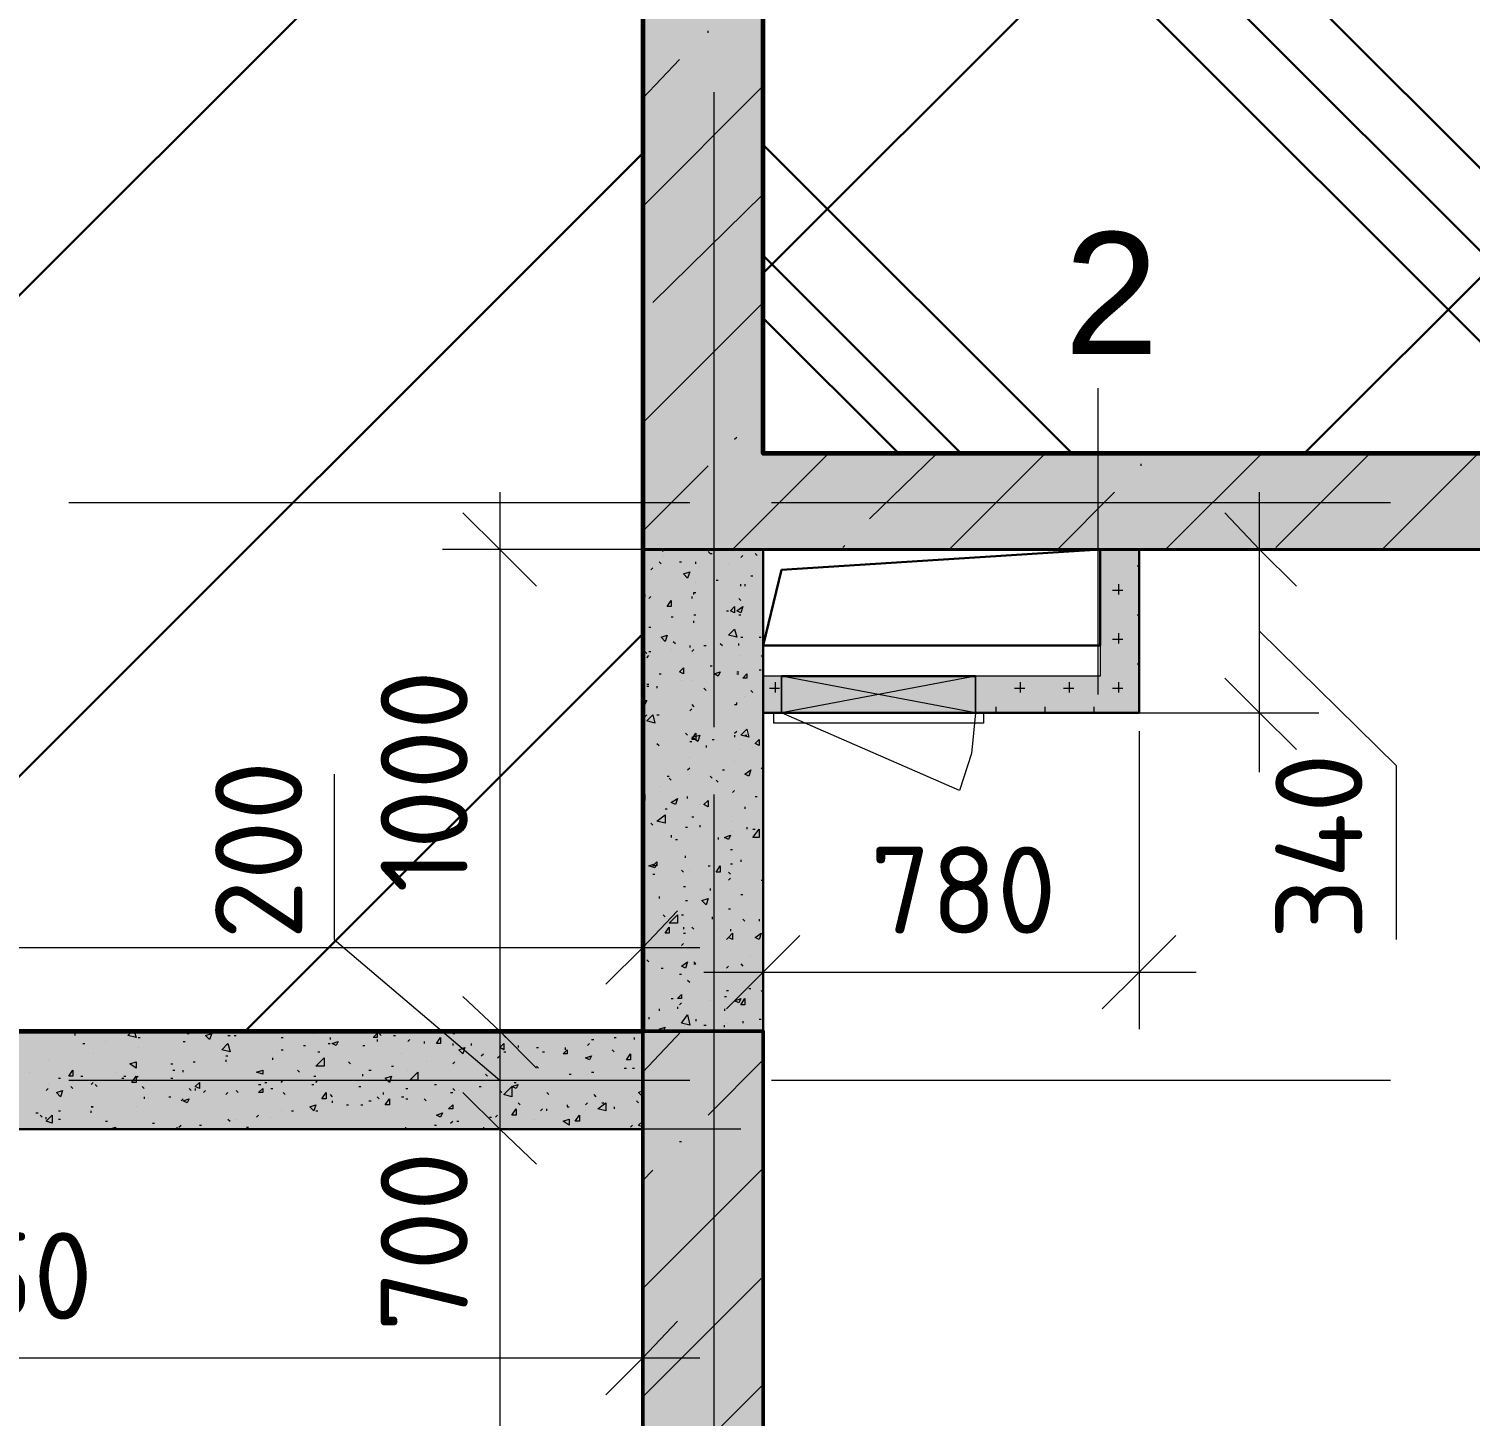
# Model space of a CAD drawing. Header units: millimetres. Extents: x -84737 to 172119, y -43083 to 59399.
# Drawn here: x 116583 to 119569, y 48450 to 51326 of the extents above; entities that cross this region are included whole.
import ezdxf

# ---------------------------------------------------------------- set-up
doc = ezdxf.new("R2010")
doc.units = ezdxf.units.MM
for name, color, linetype, lineweight in [('11) Плинтус ПЛ-2', 70, 'Continuous', 30), ('12) Наливной пол', 150, 'Continuous', 30), ('15) Штукатурка стен СТ-1.1', 161, 'Continuous', 60), ('16) Краска СТ-1.1 стена', 5, 'Continuous', 60), ('17) Краска СТ-3.1 стена', 6, 'Continuous', 60), ('19) Краска ПТ-5 потолок', 161, 'Continuous', 30), ('20) Шпакл. баз. фин Стена', 40, 'Continuous', 60), ('22) Шпакл. баз. фин. Потолок', 102, 'Continuous', 30), ('3) Плинутс ПЛ-1', 6, 'Continuous', 30), ('8) Линолеум Л-1.1', 130, 'Continuous', 30)]:
    doc.layers.add(name, color=color, linetype=linetype, lineweight=lineweight)
doc.layers.add('PDF _Геометрия', color=7, linetype='Continuous')
doc.layers.add('PDF _Текст', color=7, linetype='Continuous')
doc.layers.add('PDF _Сплошная заливка', color=7, linetype='Continuous', true_color=0xffffff)
doc.styles.add('PDF GOSTCommon', font='arial.ttf')
doc.styles.add('PDF ISOCPEUR', font='isocpeur.ttf')

msp = doc.modelspace()

# ---------------------------------------------------------------- hatches: boundary and pattern name
at = {"layer": '12) Наливной пол'}
h = msp.add_hatch(dxfattribs=at)
h.set_pattern_fill('ANSI31', color=256, scale=222)
h.paths.add_polyline_path([(110264.8, 49247.7), (110264.8, 51927.2), (108982.2, 51927.2), (108982.2, 53844.8), (117854.7, 53844.8), (117854.7, 49247.7)])
at = {"layer": '19) Краска ПТ-5 потолок'}
h = msp.add_hatch(dxfattribs=at)
h.set_pattern_fill('ANSI34', color=256, scale=80, angle=90)
h.paths.add_polyline_path([(124403.2, 53844.8), (118104.4, 53844.8), (118104.4, 50445.6), (124403.2, 50445.6)])
h.paths.add_polyline_path([(122705.7, 50895.4), (120572.3, 50895.4), (120572.3, 52147.3), (122705.7, 52147.3)], flags=16)
at = {"layer": '22) Шпакл. баз. фин. Потолок'}
h = msp.add_hatch(dxfattribs=at)
h.set_pattern_fill('ANSI37', color=256, scale=333)
h.paths.add_polyline_path([(124403.2, 53844.8), (118104.4, 53844.8), (118104.4, 50445.6), (124403.2, 50445.6)])
h.paths.add_polyline_path([(122705.7, 50895.4), (120572.3, 50895.4), (120572.3, 52147.3), (122705.7, 52147.3)], flags=16)
at = {"layer": '8) Линолеум Л-1.1'}
h = msp.add_hatch(dxfattribs=at)
h.set_pattern_fill('ANSI31', color=256, scale=222)
h.paths.add_polyline_path([(110264.8, 49247.7), (110264.8, 51927.2), (108982.2, 51927.2), (108982.2, 53844.8), (117854.7, 53844.8), (117854.7, 49247.7)])
at = {"layer": 'PDF _Сплошная заливка', "transparency": 33554559}
h = msp.add_hatch(color=256, dxfattribs=at)
h.paths.add_polyline_path([(118142.5, 49908), (118142.5, 49984.2), (118104.4, 49984.2), (118104.4, 49908)])
h.paths.add_polyline_path([(118544.6, 49984.2), (118544.6, 49908), (118883.3, 49908), (118883.3, 49984.2)])
h = msp.add_hatch(color=256, dxfattribs=at)
h.paths.add_polyline_path([(112453.3, 49044.5), (112453.3, 49247.7), (112101.9, 49247.7), (112101.9, 49044.5)])
h.paths.add_polyline_path([(114180.4, 49247.7), (114180.4, 49044.5), (117854.7, 49044.5), (117854.7, 49247.7)])
h.paths.add_polyline_path([(112728.4, 49044.5), (112728.4, 49247.7), (112652.2, 49247.7), (112652.2, 49044.5)])

# ---------------------------------------------------------------- linework, layer by layer
at = {"layer": '11) Плинтус ПЛ-2'}
for points in [[(110264.8, 49247.7), (110264.8, 51927.2), (108982.2, 51927.2), (108982.2, 53844.8), (117854.7, 53844.8), (117854.7, 49247.7)], [(114180.4, 49247.7), (117854.7, 49247.7)]]:
    msp.add_lwpolyline(points, dxfattribs=at)
at = {"layer": '15) Штукатурка стен СТ-1.1'}
for points in [[(110264.8, 49247.7), (110264.8, 51927.2), (108982.2, 51927.2), (108982.2, 53844.8), (117854.7, 53844.8), (117854.7, 49247.7)], [(114180.4, 49247.7), (117854.7, 49247.7)]]:
    msp.add_lwpolyline(points, dxfattribs=at)
at = {"layer": '16) Краска СТ-1.1 стена'}
for points in [[(110264.8, 49247.7), (110264.8, 51927.2), (108982.2, 51927.2), (108982.2, 53844.8), (117854.7, 53844.8), (117854.7, 49247.7)], [(114180.4, 49247.7), (117854.7, 49247.7)]]:
    msp.add_lwpolyline(points, dxfattribs=at)
at = {"layer": '17) Краска СТ-3.1 стена'}
msp.add_lwpolyline([(119704.5, 50445.6), (118104.4, 50445.6), (118104.4, 53844.8), (119704.5, 53844.8)], dxfattribs=at)
at = {"layer": '19) Краска ПТ-5 потолок'}
msp.add_lwpolyline([(124403.2, 53844.8), (118104.4, 53844.8), (118104.4, 50445.6), (124403.2, 50445.6)], close=True, dxfattribs=at)
at = {"layer": '20) Шпакл. баз. фин Стена'}
for points in [[(110264.8, 49247.7), (110264.8, 51927.2), (108982.2, 51927.2), (108982.2, 53844.8), (117854.7, 53844.8), (117854.7, 49247.7)], [(119704.5, 50445.6), (118104.4, 50445.6), (118104.4, 53844.8), (119704.5, 53844.8)], [(114180.4, 49247.7), (117854.7, 49247.7)]]:
    msp.add_lwpolyline(points, dxfattribs=at)
at = {"layer": '3) Плинутс ПЛ-1'}
msp.add_lwpolyline([(119704.5, 50445.6), (118104.4, 50445.6), (118104.4, 53844.8), (119704.5, 53844.8)], dxfattribs=at)
at = {"layer": '8) Линолеум Л-1.1'}
msp.add_lwpolyline([(110264.8, 49247.7), (110264.8, 51927.2), (108982.2, 51927.2), (108982.2, 53844.8), (117854.7, 53844.8), (117854.7, 49247.7)], close=True, dxfattribs=at)
at = {"layer": 'PDF _Геометрия', "lineweight": 40}
for points in [[(124403.2, 54094.5), (118104.4, 54094.5), (117854.7, 54094.5), (117854.7, 50246.7), (118104.4, 50246.7), (119801.9, 50246.7)], [(122303.6, 50445.6), (118104.4, 50445.6), (118104.4, 53844.8), (124403.2, 53844.8)]]:
    msp.add_lwpolyline(points, dxfattribs=at)
at = {"layer": 'PDF _Геометрия', "lineweight": 9}
for points in [[(117990.1, 51317.7), (117990.1, 51321.9)], [(117854.7, 51182.2), (117930.8, 51262.6)], [(117854.7, 50957.8), (118104.4, 51207.6)], [(118002.8, 50191.7), (118002.8, 51194.9)], [(118002.8, 51076.4), (118002.8, 51131.4)], [(118104.4, 51004.4), (118104.4, 50445.6), (119704.5, 50445.6)], [(117875.8, 50758.9), (118104.4, 50983.2)], [(118002.8, 49878.4), (118002.8, 50877.4)], [(117854.7, 50509.1), (118104.4, 50758.9)], [(118798.6, 49946.1), (118798.6, 50581.1)], [(118100.2, 50534.5), (118104.4, 50534.5)], [(118045.1, 50475.3), (118049.4, 50479.5)], [(117854.7, 50284.8), (117990.1, 50420.2)], [(118040.9, 50246.7), (118104.4, 50310.2), (118239.9, 50445.6)], [(118324.5, 50310.2), (118464.2, 50445.6)], [(118489.6, 50246.7), (118688.6, 50445.6)], [(118887.5, 50420.2), (118887.5, 50424.5)], [(118938.3, 50246.7), (119137.3, 50445.6)], [(119166.9, 50250.9), (119361.6, 50445.6)], [(119387, 50246.7), (119586, 50445.6)], [(117558.3, 50365.2), (117558.3, 49247.7), (117558.3, 49044.5), (117558.3, 48346.1), (117558.3, 47126.9)], [(118714, 50246.7), (118832.5, 50365.2)], [(119133, 49785.3), (119133, 50365.2)], [(116665.2, 50344.1), (117668.4, 50344.1)], [(116699, 50344.1), (116754.1, 50344.1)], [(116953, 50344.1), (117952, 50344.1)], [(117867.3, 50344.1), (117918.1, 50344.1)], [(118121.3, 50344.1), (119120.3, 50344.1)], [(118151, 50344.1), (118206, 50344.1)], [(118404.9, 50344.1), (119403.9, 50344.1)], [(119319.3, 50344.1), (119374.3, 50344.1)], [(118057.8, 50246.7), (117558.3, 50246.7), (117439.8, 50246.7)], [(117892.7, 50246.7), (117897, 50242.5)], [(117990.1, 50242.5), (117994.3, 50238.2), (117998.6, 50238.2)], [(118087.5, 50238.2), (118091.7, 50234)], [(118269.5, 50250.9), (118273.7, 50255.2)], [(118633.5, 50246.7), (119133, 50246.7), (119255.8, 50246.7)], [(117871.6, 50204.4), (117875.8, 50208.6)], [(117888.5, 50221.3), (117892.7, 50217.1)], [(117897, 50234), (117897, 50234)], [(117930.8, 50221.3), (117935.1, 50221.3)], [(117964.7, 50217.1), (117964.7, 50221.3)], [(118032.4, 50217.1), (118032.4, 50217.1)], [(118057.8, 50229.8), (118062.1, 50234)], [(118879.1, 50212.8), (118883.3, 50212.8)], [(117964.7, 50179), (117964.7, 50179)], [(118007, 50183.2), (118011.3, 50183.2)], [(118079, 50191.7), (118083.2, 50191.7)], [(117858.9, 50153.6), (117858.9, 50149.3)], [(117867.3, 50145.1), (117871.6, 50149.3)], [(117956.2, 50149.3), (117956.2, 50145.1)], [(117960.5, 50153.6), (117960.5, 50157.8), (117964.7, 50157.8)], [(118057.8, 50170.5), (118057.8, 50174.7)], [(118066.3, 50174.7), (118066.3, 50170.5)], [(118828.3, 50162), (118849.4, 50162)], [(118841, 50153.6), (118841, 50174.7)], [(117854.7, 50136.6), (117854.7, 50136.6)], [(118028.2, 50119.7), (118032.4, 50119.7)], [(118053.6, 50145.1), (118057.8, 50140.9)], [(117854.7, 50094.3), (117854.7, 50098.5)], [(117854.7, 50094.3), (117854.7, 50094.3)], [(117913.9, 50107), (117918.1, 50107)], [(117960.5, 50111.2), (117964.7, 50111.2)], [(117960.5, 50094.3), (117960.5, 50098.5)], [(118053.6, 50111.2), (118057.8, 50111.2)], [(118879.1, 50111.2), (118883.3, 50111.2)], [(117867.3, 50085.8), (117871.6, 50085.8)], [(118057.8, 50064.7), (118062.1, 50064.7)], [(118095.9, 50064.7), (118100.2, 50064.7)], [(118828.3, 50060.4), (118849.4, 50060.4)], [(118841, 50052), (118841, 50073.1)], [(119416.6, 49438.2), (119416.6, 49798), (119133, 50077.4)], [(117858.9, 50035), (117863.1, 50030.8)], [(117867.3, 50035), (117871.6, 50035)], [(117913.9, 50039.3), (117913.9, 50039.3)], [(117918.1, 50056.2), (117922.4, 50052)], [(117952, 50047.7), (117952, 50043.5)], [(117956.2, 50035), (117960.5, 50039.3)], [(117960.5, 50030.8), (117960.5, 50030.8)], [(117981.6, 50047.7), (117985.9, 50047.7)], [(118015.5, 50052), (118019.7, 50047.7)], [(118053.6, 50047.7), (118053.6, 50052)], [(117863.1, 50022.3), (117867.3, 50026.6)], [(117994.3, 50005.4), (117998.6, 50005.4)], [(118057.8, 50026.6), (118057.8, 50026.6)], [(118100.2, 50026.6), (118104.4, 50022.3)], [(118879.1, 50009.6), (118883.3, 50009.6)], [(117888.5, 49988.5), (117892.7, 49988.5)], [(117935.1, 49975.8), (117935.1, 49975.8)], [(117956.2, 49975.8), (117956.2, 49975.8)], [(118002.8, 49941.9), (118002.8, 49992.7)], [(118049.4, 49992.7), (118053.6, 49992.7)], [(118049.4, 49988.5), (118053.6, 49988.5)], [(118095.9, 49996.9), (118100.2, 49996.9)], [(118129.8, 49950.4), (118129.8, 49971.5)], [(118637.8, 49950.4), (118637.8, 49971.5)], [(118739.4, 49950.4), (118739.4, 49971.5)], [(118841, 49950.4), (118841, 49971.5)], [(117863.1, 49967.3), (117867.3, 49967.3)], [(117863.1, 49963.1), (117867.3, 49963.1)], [(117884.3, 49963.1), (117884.3, 49958.8)], [(117981.6, 49958.8), (117985.9, 49954.6)], [(118066.3, 49941.9), (118066.3, 49941.9)], [(118079, 49954.6), (118083.2, 49950.4)], [(118117.1, 49958.8), (118138.3, 49958.8)], [(118625.1, 49958.8), (118646.2, 49958.8)], [(118726.7, 49958.8), (118747.8, 49958.8)], [(118828.3, 49958.8), (118849.4, 49958.8)], [(110264.8, 49920.7), (110264.8, 49421.2), (111204.5, 49421.2), (112101.9, 49421.2), (112728.4, 49421.2), (114180.4, 49421.2), (117973.2, 49421.2)], [(117854.7, 49933.4), (117863.1, 49933.4), (117858.9, 49925), (117854.7, 49925)], [(117854.7, 49920.7), (117854.7, 49421.2), (117854.7, 49302.7)], [(117952, 49912.3), (117956.2, 49916.5)], [(117956.2, 49925), (117960.5, 49920.7)], [(118002.8, 49920.7), (118002.8, 49920.7)], [(118045.1, 49925), (118049.4, 49925), (118049.4, 49929.2)], [(118587, 49908), (118587, 49920.7)], [(118688.6, 49908), (118688.6, 49920.7)], [(118790.2, 49908), (118790.2, 49920.7)], [(117854.7, 49903.8), (117854.7, 49903.8)], [(117858.9, 49899.6), (117863.1, 49903.8)], [(117884.3, 49903.8), (117888.5, 49903.8)], [(118561.6, 49886.9), (118561.6, 49908), (118544.6, 49908), (118536.2, 49823.4), (118510.8, 49747.2), (118142.5, 49908), (118125.6, 49908), (118125.6, 49886.9)], [(118574.3, 49908), (118595.4, 49908)], [(118633.5, 49908), (119133, 49908), (119255.8, 49908)], [(118675.9, 49908), (118697, 49908)], [(118777.5, 49908), (118798.6, 49908)], [(118879.1, 49908), (118883.3, 49908)], [(117943.5, 49865.7), (117947.8, 49861.5)], [(117952, 49853), (117952, 49853)], [(117952, 49848.8), (117956.2, 49848.8)], [(117998.6, 49853), (118002.8, 49853)], [(118045.1, 49865.7), (118049.4, 49870)], [(118045.1, 49861.5), (118045.1, 49857.3)], [(118066.3, 49861.5), (118070.5, 49861.5)], [(118104.4, 49870), (118104.4, 49370.5), (118104.4, 49251.9)], [(118883.3, 49870), (118883.3, 49370.5), (118883.3, 49251.9)], [(117858.9, 49840.3), (117858.9, 49844.6)], [(117884.3, 49844.6), (117888.5, 49840.3)], [(117985.9, 49840.3), (117985.9, 49836.1)], [(118057.8, 49831.9), (118057.8, 49831.9)], [(118083.2, 49836.1), (118083.2, 49836.1)], [(117947.8, 49789.5), (117952, 49793.8)], [(117952, 49814.9), (117952, 49814.9)], [(118019.7, 49789.5), (118024, 49789.5)], [(118045.1, 49806.5), (118045.1, 49806.5)], [(118100.2, 49793.8), (118104.4, 49789.5)], [(117215.5, 49781.1), (117215.5, 49438.2), (117558.3, 49146.1)], [(117854.7, 49781.1), (117858.9, 49781.1)], [(117905.4, 49776.8), (117909.7, 49776.8)], [(117909.7, 49772.6), (117913.9, 49768.4)], [(117952, 49781.1), (117952, 49781.1)], [(117994.3, 49776.8), (117998.6, 49772.6)], [(118007, 49768.4), (118011.3, 49764.1)], [(117854.7, 49734.5), (117858.9, 49738.7), (117858.9, 49726), (117854.7, 49726)], [(117888.5, 49755.7), (117888.5, 49755.7)], [(117947.8, 49730.3), (117947.8, 49734.5)], [(118002.8, 48739.7), (118002.8, 49738.7)], [(118040.9, 49743), (118045.1, 49747.2)], [(118087.5, 49734.5), (118091.7, 49734.5)], [(117854.7, 49717.6), (117854.7, 49721.8)], [(117858.9, 49704.9), (117858.9, 49704.9)], [(117901.2, 49709.1), (117905.4, 49709.1)], [(117973.2, 49717.6), (117973.2, 49717.6)], [(118066.3, 49713.3), (118066.3, 49709.1)], [(117871.6, 49679.5), (117875.8, 49675.2)], [(117943.5, 49671), (117947.8, 49671)], [(117956.2, 49692.2), (117960.5, 49692.2)], [(117973.2, 49675.2), (117973.2, 49671)], [(118002.8, 49624.4), (118002.8, 49675.2)], [(118040.9, 49683.7), (118040.9, 49683.7)], [(118070.5, 49671), (118070.5, 49666.8)], [(117854.7, 49658.3), (117854.7, 49658.3)], [(117913.9, 49654.1), (117913.9, 49649.8)], [(117922.4, 49645.6), (117926.6, 49645.6)], [(118011.3, 49649.8), (118011.3, 49645.6)], [(118040.9, 49662.5), (118040.9, 49662.5)], [(118083.2, 49666.8), (118087.5, 49666.8)], [(117854.7, 49637.1), (117858.9, 49637.1)], [(117943.5, 49607.5), (117943.5, 49611.7)], [(118036.7, 49624.4), (118040.9, 49624.4)], [(117884.3, 49594.8), (117880, 49586.3), (117867.3, 49590.6), (117880, 49594.8)], [(117935.1, 49582.1), (117939.3, 49577.9)], [(117952, 49582.1), (117952, 49582.1)], [(117990.1, 49590.6), (117994.3, 49590.6)], [(118036.7, 49594.8), (118040.9, 49594.8)], [(118057.8, 49603.3), (118057.8, 49599)], [(117875.8, 49573.6), (117880, 49573.6)], [(118032.4, 49577.9), (118036.7, 49573.6)], [(118032.4, 49560.9), (118036.7, 49565.2)], [(118100.2, 49560.9), (118104.4, 49560.9)], [(117888.5, 49527.1), (117888.5, 49522.8)], [(117939.3, 49548.2), (117943.5, 49548.2)], [(117990.1, 49522.8), (117990.1, 49522.8)], [(117994.3, 49544), (117994.3, 49539.8)], [(118057.8, 49531.3), (118062.1, 49531.3)], [(117943.5, 49518.6), (117947.8, 49518.6)], [(118032.4, 49501.7), (118036.7, 49501.7)], [(117897, 49489), (117901.2, 49484.7)], [(117935.1, 49489), (117939.3, 49489)], [(117939.3, 49463.6), (117939.3, 49459.3)], [(117956.2, 49463.6), (117960.5, 49459.3)], [(117998.6, 49484.7), (117998.6, 49480.5)], [(118062.1, 49480.5), (118066.3, 49476.3)], [(118095.9, 49480.5), (118095.9, 49476.3)], [(117897, 49446.6), (117897, 49446.6)], [(117939.3, 49450.9), (117943.5, 49450.9)], [(118011.3, 49459.3), (118011.3, 49459.3)], [(118028.2, 49438.2), (118032.4, 49442.4)], [(118036.7, 49459.3), (118036.7, 49455.1)], [(117935.1, 49425.5), (117939.3, 49429.7)], [(118002.8, 48422.2), (118002.8, 49425.5)], [(118079, 49404.3), (118079, 49404.3)], [(117863.1, 49395.8), (117867.3, 49391.6)], [(117892.7, 49378.9), (117897, 49378.9)], [(117960.5, 49387.4), (117964.7, 49387.4), (117960.5, 49391.6)], [(118028.2, 49378.9), (118032.4, 49383.1)], [(118057.8, 49387.4), (118062.1, 49383.1)], [(117930.8, 49366.2), (117935.1, 49366.2)], [(117947.8, 49353.5), (117952, 49349.3)], [(117981.6, 49370.5), (119001.8, 49370.5)], [(118057.8, 49370.5), (118057.8, 49370.5)], [(117913.9, 49315.4), (117918.1, 49315.4)], [(117994.3, 49311.2), (117994.3, 49311.2)], [(118024, 49319.7), (118028.2, 49319.7)], [(118028.2, 49332.4), (118032.4, 49332.4)], [(118074.8, 49336.6), (118079, 49336.6)], [(118100.2, 49332.4), (118104.4, 49328.1)], [(117888.5, 49294.3), (117888.5, 49290)], [(117926.6, 49298.5), (117926.6, 49294.3)], [(117930.8, 49302.7), (117935.1, 49307)], [(118024, 49294.3), (118024, 49290)], [(117867.3, 49277.3), (117867.3, 49273.1)], [(117964.7, 49273.1), (117964.7, 49268.9)], [(117981.6, 49260.4), (117985.9, 49260.4)], [(118024, 49256.2), (118024, 49260.4)], [(118028.2, 49264.6), (118028.2, 49264.6)], [(118062.1, 49268.9), (118062.1, 49264.6)], [(118095.9, 49273.1), (118100.2, 49273.1)], [(116677.9, 49243.5), (116677.9, 49239.2)], [(116694.8, 49247.7), (116694.8, 49247.7)], [(116694.8, 49247.7), (116694.8, 49247.7)], [(116694.8, 49222.3), (116699, 49222.3)], [(116741.4, 49226.5), (116741.4, 49226.5)], [(116800.6, 49247.7), (116804.9, 49235), (116787.9, 49239.2), (116796.4, 49247.7)], [(116809.1, 49235), (116813.3, 49235)], [(116902.2, 49226.5), (116906.4, 49226.5)], [(116910.7, 49243.5), (116914.9, 49243.5)], [(116995.3, 49239.2), (116999.6, 49239.2)], [(117008, 49239.2), (117012.3, 49239.2)], [(117105.4, 49235), (117109.6, 49235)], [(117168.9, 49247.7), (117173.1, 49243.5), (117173.1, 49247.7)], [(117202.8, 49222.3), (117207, 49222.3)], [(117207, 49235), (117207, 49230.8)], [(117223.9, 49226.5), (117223.9, 49226.5)], [(117304.4, 49230.8), (117304.4, 49226.5)], [(117308.6, 49243.5), (117312.8, 49239.2)], [(117338.2, 49239.2), (117342.5, 49239.2)], [(117367.8, 49226.5), (117372.1, 49230.8)], [(117401.7, 49226.5), (117401.7, 49222.3)], [(118057.8, 49247.7), (117558.3, 49247.7), (117439.8, 49247.7)], [(117461, 49243.5), (117465.2, 49243.5)], [(117461, 49222.3), (117461, 49218.1)], [(117499.1, 49222.3), (117499.1, 49218.1)], [(117566.8, 49239.2), (117571, 49235)], [(117740.4, 49218.1), (117744.6, 49222.3)], [(117748.8, 49230.8), (117753.1, 49230.8)], [(117795.4, 49235), (117799.6, 49235)], [(117837.7, 49230.8), (117837.7, 49235)], [(117854.7, 49163), (117935.1, 49247.7)], [(118062.1, 49247.7), (118066.3, 49247.7)], [(116716, 49201.1), (116716, 49201.1)], [(116809.1, 49213.8), (116809.1, 49213.8)], [(116991.1, 49196.9), (116995.3, 49196.9)], [(117088.5, 49188.4), (117088.5, 49192.7)], [(117096.9, 49205.4), (117096.9, 49205.4)], [(117105.4, 49209.6), (117109.6, 49209.6)], [(117152, 49218.1), (117156.2, 49218.1)], [(117181.6, 49205.4), (117185.8, 49205.4)], [(117274.7, 49218.1), (117279, 49218.1)], [(117355.2, 49201.1), (117355.2, 49201.1)], [(117520.2, 49196.9), (117524.5, 49201.1)], [(117554.1, 49192.7), (117558.3, 49196.9)], [(117566.8, 49205.4), (117571, 49205.4)], [(117596.4, 49218.1), (117596.4, 49213.8)], [(117634.5, 49213.8), (117638.8, 49213.8)], [(117647.2, 49205.4), (117651.5, 49205.4)], [(117693.8, 49213.8), (117693.8, 49209.6)], [(117744.6, 49192.7), (117744.6, 49192.7)], [(117791.2, 49209.6), (117795.4, 49205.4)], [(117850.4, 49209.6), (117850.4, 49209.6)], [(116584.7, 49163), (116584.7, 49163)], [(116622.8, 49188.4), (116622.8, 49188.4)], [(116762.5, 49163), (116762.5, 49163)], [(116876.8, 49180), (116881, 49180)], [(116881, 49167.3), (116885.3, 49167.3)], [(116902.2, 49163), (116902.2, 49167.3)], [(116923.4, 49184.2), (116927.6, 49184.2)], [(116991.1, 49188.4), (116991.1, 49184.2)], [(116995.3, 49180), (116995.3, 49180)], [(117139.3, 49167.3), (117143.5, 49163)], [(117245.1, 49184.2), (117249.3, 49180)], [(117287.4, 49167.3), (117291.7, 49167.3)], [(117334, 49175.7), (117338.2, 49175.7)], [(117367.8, 49167.3), (117367.8, 49167.3)], [(117405.9, 49184.2), (117405.9, 49184.2)], [(117461, 49180), (117465.2, 49184.2)], [(117634.5, 49175.7), (117638.8, 49171.5)], [(117748.8, 49163), (117753.1, 49163)], [(117816.6, 49171.5), (117820.8, 49171.5)], [(117833.5, 49171.5), (117837.7, 49171.5)], [(117990.1, 49074.1), (118104.4, 49188.4)], [(116622.8, 49137.6), (116622.8, 49137.6)], [(116644, 49150.3), (116648.2, 49150.3)], [(116665.2, 49146.1), (117668.4, 49146.1)], [(116669.4, 49133.4), (116673.6, 49129.2)], [(116682.1, 49158.8), (116682.1, 49158.8)], [(116690.6, 49154.6), (116694.8, 49154.6)], [(116699, 49146.1), (116754.1, 49146.1)], [(116711.7, 49137.6), (116716, 49141.9)], [(116720.2, 49137.6), (116724.4, 49133.4)], [(116775.2, 49150.3), (116779.5, 49150.3)], [(116779.5, 49154.6), (116783.7, 49154.6)], [(116804.9, 49150.3), (116809.1, 49154.6)], [(116817.6, 49133.4), (116821.8, 49129.2)], [(116876.8, 49150.3), (116881, 49150.3)], [(116953, 49146.1), (117952, 49146.1)], [(116974.2, 49146.1), (116978.4, 49146.1)], [(117033.4, 49146.1), (117037.7, 49146.1)], [(117058.8, 49137.6), (117063.1, 49137.6)], [(117071.5, 49141.9), (117075.8, 49141.9)], [(117105.4, 49141.9), (117109.6, 49146.1)], [(117168.9, 49137.6), (117173.1, 49137.6)], [(117173.1, 49154.6), (117177.4, 49154.6)], [(117177.4, 49141.9), (117181.6, 49146.1)], [(117266.3, 49133.4), (117270.5, 49133.4)], [(117274.7, 49154.6), (117274.7, 49158.8)], [(117422.9, 49137.6), (117427.1, 49137.6)], [(117516, 49133.4), (117520.2, 49133.4)], [(117528.7, 49158.8), (117532.9, 49154.6)], [(117554.1, 49133.4), (117554.1, 49133.4)], [(117588, 49141.9), (117592.2, 49141.9)], [(117643, 49146.1), (117647.2, 49146.1)], [(117702.3, 49158.8), (117706.5, 49158.8)], [(117740.4, 49158.8), (117740.4, 49158.8)], [(117867.3, 49146.1), (117918.1, 49146.1)], [(118121.3, 49146.1), (119120.3, 49146.1)], [(118151, 49146.1), (118206, 49146.1)], [(118404.9, 49146.1), (119403.9, 49146.1)], [(119319.3, 49146.1), (119374.3, 49146.1)], [(116618.6, 49124.9), (116622.8, 49129.2)], [(116821.8, 49112.2), (116821.8, 49108)], [(116830.3, 49108), (116830.3, 49108)], [(116872.6, 49112.2), (116876.8, 49112.2)], [(116898, 49103.8), (116902.2, 49108)], [(116914.9, 49129.2), (116919.1, 49124.9)], [(116927.6, 49129.2), (116927.6, 49124.9)], [(116944.5, 49120.7), (116948.8, 49124.9)], [(116991.1, 49116.5), (116995.3, 49120.7)], [(117012.3, 49124.9), (117016.5, 49120.7)], [(117084.2, 49129.2), (117088.5, 49129.2)], [(117109.6, 49120.7), (117113.9, 49116.5)], [(117207, 49116.5), (117211.2, 49112.2)], [(117211.2, 49103.8), (117211.2, 49099.5)], [(117287.4, 49103.8), (117291.7, 49103.8)], [(117304.4, 49112.2), (117308.6, 49108)], [(117317.1, 49120.7), (117317.1, 49116.5)], [(117355.2, 49112.2), (117359.4, 49112.2)], [(117363.6, 49129.2), (117367.8, 49129.2)], [(117363.6, 49108), (117367.8, 49108)], [(117401.7, 49108), (117405.9, 49103.8)], [(117456.7, 49120.7), (117461, 49120.7)], [(117461, 49129.2), (117465.2, 49124.9)], [(117473.7, 49124.9), (117473.7, 49124.9)], [(117499.1, 49103.8), (117503.3, 49099.5)], [(117558.3, 49124.9), (117562.6, 49120.7)], [(117655.7, 49120.7), (117659.9, 49116.5)], [(117753.1, 49116.5), (117757.3, 49112.2)], [(117833.5, 49112.2), (117833.5, 49112.2)], [(117842, 49103.8), (117846.2, 49099.5)], [(117854.7, 49108), (117854.7, 49112.2), (117846.2, 49120.7), (117854.7, 49124.9)], [(116597.4, 49078.4), (116601.7, 49078.4)], [(116605.9, 49074.1), (116610.1, 49069.9)], [(116644, 49082.6), (116648.2, 49082.6)], [(116711.7, 49078.4), (116711.7, 49082.6)], [(116804.9, 49091.1), (116804.9, 49091.1)], [(117054.6, 49069.9), (117058.8, 49074.1)], [(117105.4, 49082.6), (117105.4, 49082.6)], [(117126.6, 49082.6), (117130.8, 49082.6)], [(117177.4, 49082.6), (117181.6, 49082.6)], [(117240.9, 49095.3), (117245.1, 49095.3)], [(117270.5, 49095.3), (117274.7, 49095.3)], [(117549.9, 49069.9), (117554.1, 49074.1)], [(117596.4, 49099.5), (117600.7, 49095.3)], [(117643, 49082.6), (117647.2, 49086.8)], [(117655.7, 49082.6), (117655.7, 49086.8)], [(117698, 49095.3), (117698, 49091.1), (117702.3, 49091.1)], [(117736.1, 49095.3), (117740.4, 49099.5)], [(117736.1, 49082.6), (117736.1, 49082.6)], [(117770, 49099.5), (117774.2, 49099.5)], [(117795.4, 49091.1), (117795.4, 49086.8)], [(116618.6, 49065.7), (116618.6, 49069.9)], [(116644, 49065.7), (116648.2, 49065.7)], [(116741.4, 49061.4), (116745.6, 49061.4)], [(116749.8, 49044.5), (116762.5, 49048.7), (116762.5, 49044.5)], [(116838.7, 49057.2), (116843, 49057.2)], [(116889.5, 49048.7), (116889.5, 49044.5)], [(116893.7, 49048.7), (116898, 49053)], [(116936.1, 49053), (116940.3, 49053)], [(116991.1, 49057.2), (116991.1, 49057.2)], [(116995.3, 49065.7), (116999.6, 49061.4)], [(117012.3, 49065.7), (117012.3, 49065.7)], [(117033.4, 49048.7), (117037.7, 49048.7)], [(117084.2, 49069.9), (117084.2, 49069.9)], [(117130.8, 49044.5), (117135, 49044.5)], [(117363.6, 49044.5), (117363.6, 49048.7)], [(117422.9, 49053), (117427.1, 49053)], [(118057.8, 49044.5), (117558.3, 49044.5), (117439.8, 49044.5)], [(117456.7, 49057.2), (117461, 49061.4)], [(117469.4, 49061.4), (117473.7, 49061.4)], [(117524.5, 49048.7), (117524.5, 49044.5)], [(117537.2, 49069.9), (117541.4, 49069.9)], [(117630.3, 49065.7), (117630.3, 49065.7)], [(117829.3, 49048.7), (117833.5, 49053)], [(117854.7, 49048.7), (117846.2, 49053), (117854.7, 49061.4)], [(117854.7, 49069.9), (117854.7, 48570.4), (117854.7, 48451.9)], [(117854.7, 49061.4), (117854.7, 49061.4)], [(117930.8, 49019.1), (117935.1, 49019.1)], [(117854.7, 48714.3), (118104.4, 48964.1)], [(117854.7, 48938.7), (117875.8, 48959.8)], [(117854.7, 48490), (118100.2, 48735.5)], [(114883, 48570.4), (117973.2, 48570.4)], [(118002.8, 48485.7), (118002.8, 48540.8)], [(117935.1, 48346.1), (118104.4, 48515.4)]]:
    msp.add_lwpolyline(points, dxfattribs=at)
at = {"layer": 'PDF _Геометрия', "lineweight": 30}
for points in [[(117854.7, 50246.7), (117854.7, 51004.4)], [(119137.3, 50246.7), (118883.3, 50246.7), (118883.3, 49908), (118104.4, 49908), (118104.4, 46547)], [(118802.9, 50246.7), (118142.5, 50204.4), (118104.4, 50047.7), (118802.9, 50047.7), (118802.9, 50246.7), (118104.4, 50246.7)], [(118142.5, 49984.2), (118544.6, 49984.2)], [(118544.6, 49908), (118142.5, 49908)], [(117854.7, 49044.5), (115001.6, 49044.5), (115001.6, 46547), (115001.6, 49044.5), (117854.7, 49044.5), (117854.7, 49247.7), (114180.4, 49247.7), (114180.4, 49044.5), (114802.6, 49044.5), (114802.6, 46547), (114802.6, 46348), (115615.4, 46348), (115615.4, 46547), (115001.6, 46547)], [(114180.4, 49247.7), (117854.7, 49247.7)]]:
    msp.add_lwpolyline(points, dxfattribs=at)
at = {"layer": 'PDF _Геометрия', "color": 253, "lineweight": 30, "true_color": 0xaaaaaa}
for points in [[(122502.5, 50445.6), (118104.4, 50445.6), (118104.4, 51004.4)], [(118104.4, 50246.7), (118802.9, 50246.7), (118802.9, 50047.7), (118104.4, 50047.7)]]:
    msp.add_lwpolyline(points, dxfattribs=at)
at = {"layer": 'PDF _Геометрия', "lineweight": 20}
for points in [[(117634.5, 50170.5), (117558.3, 50246.7), (117482.1, 50322.9)], [(119061.1, 50322.9), (119133, 50246.7), (119209.2, 50170.5)], [(119061.1, 49980), (119133, 49908), (119209.2, 49831.9)], [(117926.6, 49497.4), (117854.7, 49421.2), (117778.5, 49345.1)], [(118180.6, 49446.6), (118104.4, 49370.5), (118028.2, 49294.3)], [(118959.5, 49446.6), (118883.3, 49370.5), (118807.1, 49294.3)], [(117634.5, 49171.5), (117558.3, 49247.7), (117482.1, 49319.7)], [(117634.5, 48972.5), (117558.3, 49044.5), (117482.1, 49120.7)], [(117926.6, 48646.6), (117854.7, 48570.4), (117778.5, 48494.2)]]:
    msp.add_lwpolyline(points, dxfattribs=at)
at = {"layer": 'PDF _Геометрия', "lineweight": 30}
msp.add_lwpolyline([(117854.7, 50246.7), (117854.7, 49247.7), (118104.4, 49247.7), (118104.4, 50246.7)], close=True, dxfattribs=at)
at = {"layer": 'PDF _Геометрия', "lineweight": 18}
msp.add_lwpolyline([(118883.3, 49984.2), (118883.3, 50246.7), (118802.9, 50246.7), (118802.9, 49984.2), (118104.4, 49984.2), (118104.4, 49908), (118883.3, 49908)], close=True, dxfattribs=at)
at = {"layer": 'PDF _Геометрия', "lineweight": 9}
for points in [[(117952, 50200.1), (117947.8, 50187.4), (117939.3, 50195.9)], [(117913.9, 50140.9), (117913.9, 50128.2), (117905.4, 50128.2)], [(118045.1, 50128.2), (118045.1, 50115.5), (118036.7, 50119.7)], [(118062.1, 50128.2), (118057.8, 50115.5), (118049.4, 50119.7)], [(117905.4, 50068.9), (117901.2, 50056.2), (117892.7, 50064.7)], [(118049.4, 50064.7), (118032.4, 50068.9), (118045.1, 50081.6)], [(117939.3, 50001.2), (117939.3, 49988.5), (117930.8, 49992.7)], [(118015.5, 49992.7), (118011.3, 49984.2), (118002.8, 49988.5)], [(118070.5, 49988.5), (118070.5, 49980), (118062.1, 49980)], [(117880, 49886.9), (117863.1, 49891.1), (117875.8, 49903.8)], [(117964.7, 49865.7), (117964.7, 49853), (117956.2, 49853)], [(117973.2, 49861.5), (117968.9, 49848.8), (117956.2, 49857.3)], [(118074.8, 49857.3), (118057.8, 49861.5), (118070.5, 49874.2)], [(118095.9, 49853), (118095.9, 49840.3), (118087.5, 49844.6)], [(118079, 49789.5), (118074.8, 49776.8), (118066.3, 49781.1)], [(117926.6, 49730.3), (117922.4, 49717.6), (117913.9, 49721.8)], [(117990.1, 49726), (117990.1, 49713.3), (117981.6, 49717.6)], [(117901.2, 49679.5), (117884.3, 49683.7), (117901.2, 49696.4)], [(118036.7, 49654.1), (118032.4, 49645.6), (118024, 49649.8)], [(118095.9, 49649.8), (118083.2, 49649.8), (118095.9, 49666.8)], [(117884.3, 49599), (117884.3, 49590.6), (117875.8, 49590.6)], [(118015.5, 49590.6), (118015.5, 49577.9), (118007, 49577.9)], [(117990.1, 49522.8), (117985.9, 49510.1), (117977.4, 49518.6)], [(117909.7, 49463.6), (117909.7, 49450.9), (117901.2, 49450.9)], [(117926.6, 49472), (117909.7, 49472), (117926.6, 49489)], [(118040.9, 49450.9), (118040.9, 49438.2), (118032.4, 49442.4)], [(118100.2, 49450.9), (118095.9, 49438.2), (118087.5, 49442.4)], [(117947.8, 49391.6), (117943.5, 49378.9), (117935.1, 49383.1)], [(117935.1, 49323.9), (117935.1, 49315.4), (117926.6, 49315.4)], [(118057.8, 49315.4), (118053.6, 49307), (118045.1, 49311.2)], [(118066.3, 49315.4), (118066.3, 49302.7), (118057.8, 49302.7)], [(117952, 49260.4), (117935.1, 49264.6), (117947.8, 49281.6)], [(117901.2, 49256.2), (117897, 49247.7), (117888.5, 49251.9)], [(116961.5, 49243.5), (116957.2, 49230.8), (116948.8, 49239.2)], [(116999.6, 49205.4), (116982.6, 49209.6), (116995.3, 49222.3)], [(117223.9, 49226.5), (117219.7, 49218.1), (117211.2, 49222.3)], [(117304.4, 49243.5), (117304.4, 49235), (117295.9, 49235)], [(117435.6, 49235), (117435.6, 49222.3), (117427.1, 49222.3)], [(117566.8, 49222.3), (117566.8, 49209.6), (117558.3, 49213.8)], [(117194.3, 49175.7), (117177.4, 49175.7), (117194.3, 49192.7)], [(117486.4, 49213.8), (117482.1, 49201.1), (117473.7, 49209.6)], [(117698, 49209.6), (117698, 49201.1), (117689.6, 49201.1)], [(117748.8, 49196.9), (117744.6, 49188.4), (117736.1, 49192.7)], [(117829.3, 49201.1), (117829.3, 49188.4), (117820.8, 49188.4)], [(116673.6, 49167.3), (116673.6, 49154.6), (116665.2, 49154.6)], [(116804.9, 49184.2), (116804.9, 49171.5), (116792.2, 49180)], [(117067.3, 49167.3), (117067.3, 49158.8), (117054.6, 49163)], [(117389, 49146.1), (117372.1, 49146.1), (117389, 49163)], [(116804.9, 49154.6), (116804.9, 49141.9), (116796.4, 49141.9)], [(116936.1, 49141.9), (116936.1, 49129.2), (116927.6, 49133.4)], [(117334, 49154.6), (117329.8, 49141.9), (117321.3, 49150.3)], [(117583.7, 49112.2), (117566.8, 49116.5), (117583.7, 49133.4)], [(117596.4, 49137.6), (117592.2, 49129.2), (117583.7, 49133.4)], [(116652.5, 49124.9), (116648.2, 49112.2), (116639.8, 49120.7)], [(116914.9, 49108), (116910.7, 49099.5), (116902.2, 49103.8)], [(117067.3, 49129.2), (117067.3, 49120.7), (117058.8, 49120.7)], [(117198.5, 49120.7), (117198.5, 49108), (117190.1, 49108)], [(117329.8, 49108), (117329.8, 49095.3), (117321.3, 49095.3)], [(116631.3, 49057.2), (116618.6, 49061.4), (116631.3, 49074.1)], [(116716, 49091.1), (116711.7, 49091.1)], [(117177.4, 49095.3), (117173.1, 49082.6), (117164.7, 49091.1)], [(117439.8, 49078.4), (117435.6, 49069.9), (117427.1, 49074.1)], [(117461, 49095.3), (117461, 49086.8), (117452.5, 49086.8)], [(117592.2, 49086.8), (117592.2, 49074.1), (117583.7, 49074.1)], [(117723.4, 49074.1), (117723.4, 49061.4), (117715, 49061.4)], [(117778.5, 49082.6), (117761.5, 49086.8), (117778.5, 49099.5)], [(117702.3, 49065.7), (117702.3, 49053), (117689.6, 49061.4)]]:
    msp.add_lwpolyline(points, close=True, dxfattribs=at)
at = {"layer": 'PDF _Геометрия', "lineweight": 18}
for points in [[(118142.5, 49908), (118142.5, 49984.2), (118544.6, 49984.2), (118142.5, 49908), (118544.6, 49908), (118142.5, 49984.2), (118142.5, 49908), (118544.6, 49908), (118544.6, 49984.2), (118201.8, 49984.2)], [(118544.6, 49984.2), (118544.6, 49908)], [(118561.6, 49886.9), (118125.6, 49886.9)]]:
    msp.add_lwpolyline(points, dxfattribs=at)
at = {"layer": 'PDF _Геометрия', "lineweight": 50}
msp.add_lwpolyline([(118104.4, 48346.1), (118104.4, 49247.7), (117854.7, 49247.7), (117854.7, 48346.1)], close=True, dxfattribs=at)
at = {"layer": 'PDF _Сплошная заливка', "lineweight": 5, "transparency": 33554559}
for points in [[(117854.7, 54094.5), (117854.7, 50246.7), (118104.4, 54094.5), (118104.4, 50246.7)], [(118104.4, 50445.6), (118104.4, 50246.7), (122303.6, 50445.6), (122303.6, 50246.7)], [(117854.7, 50246.7), (117854.7, 49247.7), (118104.4, 50246.7), (118104.4, 49247.7)], [(118802.9, 50246.7), (118802.9, 49984.2), (118883.3, 50246.7), (118883.3, 49984.2)], [(117854.7, 49247.7), (117854.7, 48346.1), (118104.4, 49247.7), (118104.4, 48346.1)]]:
    msp.add_solid(points, dxfattribs=at)
at = {"layer": 'PDF _Сплошная заливка', "color": 8, "lineweight": 5, "true_color": 0x808080, "transparency": 33554559}
msp.add_solid([(118142.5, 49984.2), (118142.5, 49908), (118544.6, 49984.2), (118544.6, 49908)], dxfattribs=at)

# ---------------------------------------------------------------- texts
at = {"layer": 'PDF _Текст', "attachment_point": 4}
for s, insert, char_height, style in [('2', (118728, 50778.2), 252.5, 'PDF GOSTCommon'), ('780', (118325.9, 49540.6), 180.46, 'PDF ISOCPEUR'), ('2850', (116200.8, 48740.6), 180.46, 'PDF ISOCPEUR')]:
    msp.add_mtext(s, dxfattribs=dict(at, insert=insert, char_height=char_height, style=style))
at = {"layer": 'PDF _Текст', "char_height": 180.46, "attachment_point": 4, "rotation": 90, "style": 'PDF ISOCPEUR'}
for s, insert in [('1000', (117401.8, 49535.1)), ('200', (117058.9, 49437.8)), ('340', (119255.9, 49437.8)), ('700', (117401.8, 48625))]:
    msp.add_mtext(s, dxfattribs=dict(at, insert=insert))

doc.saveas('drawing.dxf')
